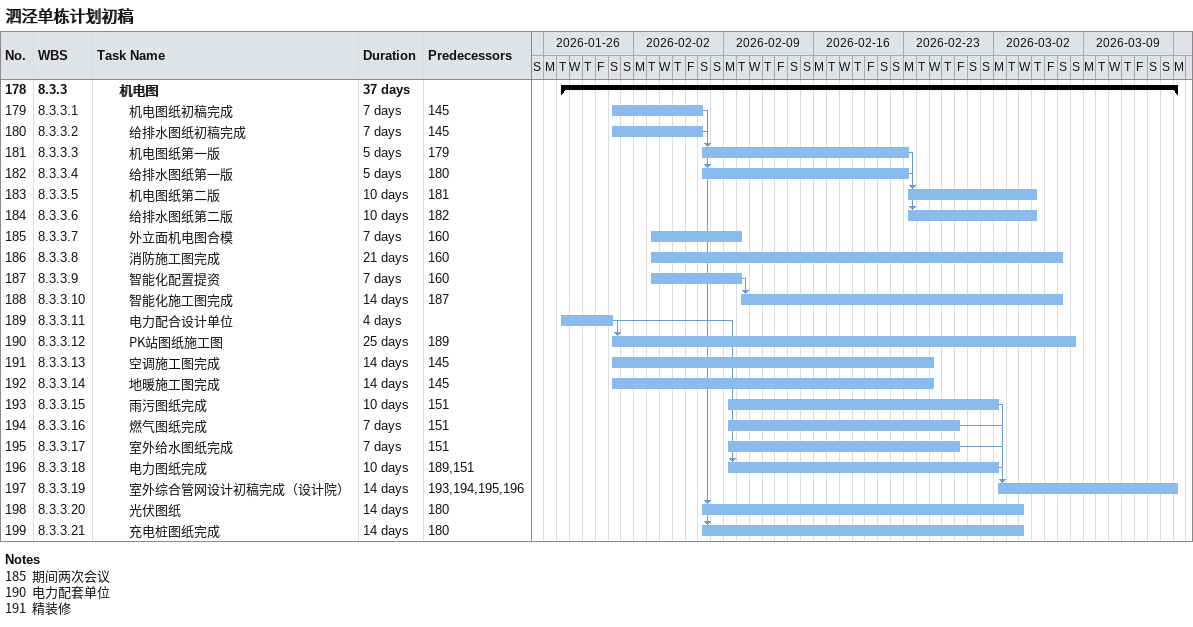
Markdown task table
泗泾单栋计划初稿

| ID | WBS | Task | Duration | Start | Finish | Predecessors |
|---|---|---|---|---|---|---|
| 178 | 8.3.3 | **机电图** | 37d | 2026-01-27 | 2026-03-16 |  |
| 179 | 8.3.3.1 | 机电图纸初稿完成 | 7d | 2026-01-31 | 2026-02-07 | 145 |
| 180 | 8.3.3.2 | 给排水图纸初稿完成 | 7d | 2026-01-31 | 2026-02-07 | 145 |
| 181 | 8.3.3.3 | 机电图纸第一版 | 5d | 2026-02-07 | 2026-02-23 | 179 |
| 182 | 8.3.3.4 | 给排水图纸第一版 | 5d | 2026-02-07 | 2026-02-23 | 180 |
| 183 | 8.3.3.5 | 机电图纸第二版 | 10d | 2026-02-23 | 2026-03-05 | 181 |
| 184 | 8.3.3.6 | 给排水图纸第二版 | 10d | 2026-02-23 | 2026-03-05 | 182 |
| 185 | 8.3.3.7 | 外立面机电图合模 | 7d | 2026-02-03 | 2026-02-10 | 160 |
| 186 | 8.3.3.8 | 消防施工图完成 | 21d | 2026-02-03 | 2026-03-07 | 160 |
| 187 | 8.3.3.9 | 智能化配置提资 | 7d | 2026-02-03 | 2026-02-10 | 160 |
| 188 | 8.3.3.10 | 智能化施工图完成 | 14d | 2026-02-10 | 2026-03-07 | 187 |
| 189 | 8.3.3.11 | 电力配合设计单位 | 4d | 2026-01-27 | 2026-01-31 |  |
| 190 | 8.3.3.12 | PK站图纸施工图 | 25d | 2026-01-31 | 2026-03-08 | 189 |
| 191 | 8.3.3.13 | 空调施工图完成 | 14d | 2026-01-31 | 2026-02-25 | 145 |
| 192 | 8.3.3.14 | 地暖施工图完成 | 14d | 2026-01-31 | 2026-02-25 | 145 |
| 193 | 8.3.3.15 | 雨污图纸完成 | 10d | 2026-02-09 | 2026-03-02 | 151 |
| 194 | 8.3.3.16 | 燃气图纸完成 | 7d | 2026-02-09 | 2026-02-27 | 151 |
| 195 | 8.3.3.17 | 室外给水图纸完成 | 7d | 2026-02-09 | 2026-02-27 | 151 |
| 196 | 8.3.3.18 | 电力图纸完成 | 10d | 2026-02-09 | 2026-03-02 | 189, 151 |
| 197 | 8.3.3.19 | 室外综合管网设计初稿完成（设计院） | 14d | 2026-03-02 | 2026-03-16 | 193, 194, 195, 196 |
| 198 | 8.3.3.20 | 光伏图纸 | 14d | 2026-02-07 | 2026-03-04 | 180 |
| 199 | 8.3.3.21 | 充电桩图纸完成 | 14d | 2026-02-07 | 2026-03-04 | 180 |

Notes
- 185: 期间两次会议
- 190: 电力配套单位
- 191: 精装修
